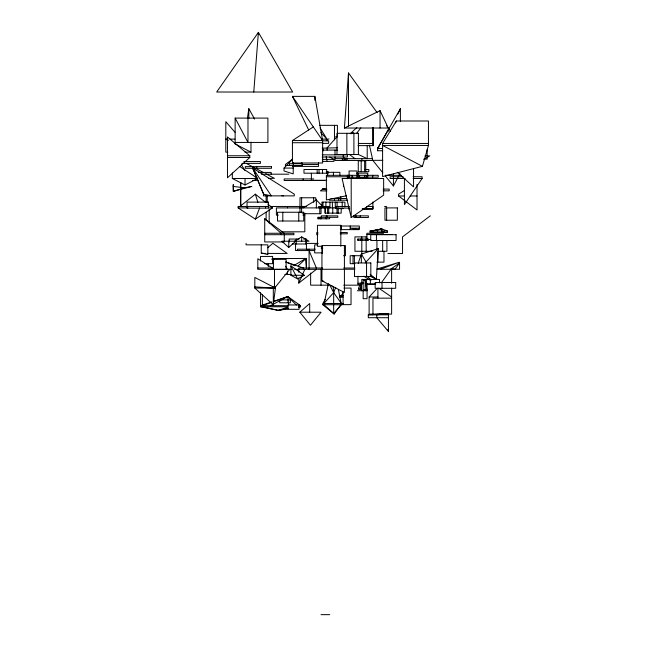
<?xml version="1.0" encoding="UTF-8"?>
<svg xmlns="http://www.w3.org/2000/svg" width="647" height="647" viewBox="0 0 647 647"><rect width="100%" height="100%" fill="white"/><g stroke="black" fill="none" stroke-linecap="round" stroke-linejoin="round"><path stroke-width="0.97" d="M373.084 145.624L373.004 127.37L373.02 145.624L358.09 145.624M358.171 263.378L361.341 254.077L378.301 248.61L376.352 279.334L370.068 276.172M344.398 128.025L380.056 110.637L388.249 128.025L344.398 128.025L348.498 72.974L377.144 112.643M253.77 92.02L258.396 32.35L292.654 92.02L216.688 92.02L258.396 32.35L258.654 34.34M274.765 286.856L273.115 286.856L254.829 277.442L254.829 288.085L273.309 304.745L275.59 286.856L273.309 288.085L254.829 286.856M247.38 118.458L248.836 108.68L254.595 119.113M340.476 229.62L358.988 229.62L359.295 228.189L359.295 226.013L340.476 226.013M328.377 283.629L323.864 304.721L333.666 313.415L341.422 304.721L338.365 289.355M422.426 166.328L428.451 145.454L428.451 120.997L396.368 120.997L382.595 143.448L382.595 176.591L422.426 166.328L382.595 145.454L428.451 145.454M388.111 131.446L388.976 128.599L390.473 131.195M268.376 206.458L238.128 206.458L238.128 207.905L255.339 219.123L259.641 207.905M335.753 287.276L333.666 292.646L323.864 303.516L343.242 303.516M361.584 289.549L358.567 289.549L358.567 288.303L360.581 283.232L362.005 284.502M381.463 232.532L381.762 231.812M395.632 122.809L396.368 120.997M309.08 269.33L309.08 250.64L316.375 268.02L316.375 269.33L298.793 283.087L304.842 269.33M397.848 114.05L400.396 108.68L400.396 121.628M385.28 175.863L393.425 185.964L399.959 173.582M343.266 292.274L341.39 295.63L341.39 296.981M388.976 128.599L377.63 148.519L377.63 150.743L382.579 150.743M400.396 108.68L377.565 148.519L377.63 150.743M325.166 299.399L322.796 303.516L322.796 304.656L334.151 314.07L340.233 305.441M413.101 176.76L422.095 176.76L422.095 178.515L404.415 204.589L404.415 178.515M395.05 269.265L399.555 262.957L399.555 269.265L377.023 269.289M381.35 282.796L391.621 268.456L391.621 283.216M356.594 133.322L360.856 127.871M365.207 262.965L378.301 248.61M378.891 147.095L377.565 148.519L382.579 148.519M391.621 288.141L391.621 314.094L369.113 314.094L369.113 296.997L377.25 288.303M293.22 162.421L293.22 173.865L284.017 170.97L284.017 168.074L292.565 159.332M298.081 265.99L305.966 258.412L306.427 267.809M286.451 297.863L287.818 296.561L300.556 305.683L300.556 306.759L298.615 307.074M350.221 133.759L356.845 127.532M249.791 157.48L227.469 177.763L227.469 136.929L249.791 155.757L249.791 157.48L227.469 157.48M294.401 241.226L301.72 236.883L309.048 241.226L281.801 241.226L288.756 247.453L295.711 241.226M299.812 312.202L321.082 312.202L310.447 325.239L299.812 312.202L309.695 303.516L309.695 312.202M267.745 247.704L272.856 243.248L287.171 253.43L267.098 253.43M326.848 189.078L322.667 189.078L320.427 190.889L326.848 190.889M239.689 206.66L255.339 194.173L265.505 202.285M430.312 215.815L402.539 236.883L402.539 253.535L387.933 253.535M292.46 159.178L285.416 164.451L285.416 166.4M399.555 262.957L390.537 269.265L394.144 268.764M351.2 217.594L383.647 195.143L383.647 178.483L342.085 178.483L351.2 217.594L351.2 178.483M308.692 129.998L292.428 96.371L314.846 96.371L322.627 140.553L322.627 163.004L292.428 163.004L292.428 140.553L313.31 126.925M255.339 219.123L272.549 207.905L267.858 204.161M404.448 190.461L398.584 194.149L398.584 195.976L417.024 209.968L417.024 184.476M324.018 207.905L316.359 199.939L303.184 207.905L303.184 206.458M294.223 265.302L305.966 258.412L306.387 268.101M423.777 159.348L429.786 155.887L424.966 155.887M297.58 278.889L304.268 275.266L290.891 265.852L290.891 275.266L297.58 278.889L290.891 265.852M270.527 305.683L287.818 296.561L296.358 304.988M351.636 133.767L353.399 132.845L351.58 133.581M232.33 172.935L232.33 178.475L245.027 184.993L257.716 178.475L255.767 178.046M380.396 269.289L399.231 262.229L377.144 268.99M270.867 302.642L262.391 305.683L262.391 294.781M273.697 301.631L287.818 296.561L288.238 300.208M260.547 292.8L260.547 306.759L278.242 310.382L287.98 307.058M271.837 301.906L260.547 305.683L287.899 305.683M273.713 301.276L287.818 296.561M326.169 139.825L328.991 138.919M335.591 136.808L337.475 136.202L327.164 147.791L327.164 150.088M244.364 187.808L233.324 191.358L233.243 184.735L233.324 191.358L251.845 186.425L244.364 187.808L233.243 186.425M382.053 232.532L381.762 228.909L370.019 231.084L370.019 232.532L387.553 232.532L387.553 231.084L381.762 228.909L372.074 231.084L372.074 232.532M381.762 228.909L371.718 231.084L371.718 232.532M346.428 195.79L326.379 199.939L326.379 175.313L378.22 175.313L378.22 177.149L364.528 177.149M263.321 306.969L278.242 310.382L288.15 308.473M278.242 310.382L287.947 308.805M322.157 148.139L337.694 147.791M372.187 314.749L388.443 313.649L388.443 331.474L376.748 317.709L376.748 314.814L388.443 313.649L368.297 314.814L368.297 317.709L388.443 317.709M263.426 194.149L271.352 195.871L252.662 168.026L294.296 194.149L294.296 195.871L263.426 195.871L263.685 194.149L252.662 168.026L254.869 170.007M305.966 258.412L272.161 258.711L273.867 259.77M235.136 118.094L267.907 118.094L267.907 142.437L235.136 142.437L235.136 118.094L247.979 142.437L247.979 118.094M319.505 125.34L337.41 125.34L337.41 136.929M227.833 139.105L225.811 139.105L228.415 140.448M229.839 139.105L234.91 139.105M321.753 139.105L326.986 139.105L326.986 140.844M292.428 140.553L322.627 140.553L292.428 96.371M322.627 140.844L328.644 140.844L328.644 143.359L322.497 143.359M292.428 142.72L322.627 142.72M358.422 143.448L373.084 143.448M382.595 143.448L428.451 143.448M323.16 150.088L337.694 150.088M227.833 152.142L225.811 152.142L225.811 121.717L235.039 132.303M244.938 152.142L250.979 152.142L250.979 142.114M322.214 154.859L347.415 154.859L347.415 157.027L322.214 157.027M227.469 155.757L249.791 155.757M335 158.661L372.446 158.661L372.446 160.456L335 160.456L335 156.76M424.181 159.122L427.166 159.122L427.166 149.465M322.295 159.38L333.925 159.38L333.925 161.378L322.263 161.378M382.806 160.319L372.745 160.319L382.773 172.749M243.846 161.556L260.418 161.556L260.418 163.384L241.897 163.384M302.828 164.451L318.494 164.451M285.877 165.454L302.489 165.454L302.489 163.723L289.46 163.723L289.46 165.454M292.428 166.4L318.494 166.4L318.494 162.518M284.017 168.074L293.22 168.074M365.256 169.522L368.814 169.522L368.814 171.698L358.276 171.698L358.276 160.828L365.749 160.828L365.749 171.698M326.323 171.698L328.247 171.698L328.247 173.186L303.977 173.186L303.977 169.522L326.703 169.522L326.703 173.186M327.35 172.312L339.91 172.312L339.91 175.297M258.517 172.417L271.15 172.417L271.15 174.189M356.586 173.145L367.731 173.145L367.731 177.488L358.187 177.488L358.187 173.145M261.38 174.189L288.861 174.189M385.45 175.313L401.318 175.313M326.379 176.76L349.615 176.76L349.615 175.313M403.105 176.76L390.117 176.76L390.117 178.515L405.103 178.515M348.191 177.238L364.633 177.238L364.633 175.313M268.521 178.362L274.417 178.362L265.682 173.711M232.33 178.475L257.716 178.475M413.101 178.515L422.095 178.515M313.787 178.936L284.187 178.936L284.187 180.513L324.058 180.513M252.476 180.384L258.323 180.384M326.719 180.278L311.369 180.278L311.369 173.307M383.137 189.078L389.179 189.078L389.179 190.841L383.137 190.841M398.584 195.976L404.407 195.976M410.23 195.976L417.024 195.976M330.973 198.492L346.719 198.492M329.25 200.214L347.714 200.214M270.155 206.458L300.984 206.458M301.623 206.458L306.67 206.458M329.477 206.458L318.607 206.458L318.607 207.905M349.429 206.458L336.028 206.458L336.028 208.633L343.29 208.633M384.577 206.458L386.631 206.458M238.128 207.905L247.906 207.905M268.578 207.905L272.549 207.905M335.922 207.905L276.39 207.905L276.39 215.152L278.356 215.152M349.881 208.108L337.969 208.108L337.969 206.458M362.174 208.916L372.907 208.916L372.907 201.969M348.523 209.013L348.943 209.013M362.538 209.013L372.931 209.013L372.931 206.458L366.72 206.458L366.72 209.013M302.626 213.704L321.041 213.704L321.041 207.905M302.893 215.152L304.842 215.152M360.055 217.327L353.731 217.327L353.731 215.872L368.361 215.872L368.361 217.538L355.308 217.538L355.308 215.872L356.076 217.538L356.076 215.872M359.295 228.189L350.205 228.189L358.988 229.62M370.019 231.084L387.553 231.084M281.049 231.812L304.818 231.812L304.818 213.284M340.249 232.532L347.293 232.532L347.293 233.81L340.249 233.81M264.728 233.26L293.916 233.26L293.916 234.707L264.728 234.707M366.938 234.489L392.357 234.489M366.744 236.883L354.936 236.883L354.936 251.279L372.162 251.279M299.124 239.05L289.177 239.05L289.177 242.018M303.621 239.05L306.387 239.05L306.435 249.192M367.464 239.05L357.645 239.05L357.645 240.336L368.442 240.336L368.442 239.05M370.852 239.56L366.938 239.56L366.938 233.26L383.25 233.26L383.25 234.489M283.297 241.946L264.728 241.946L264.728 218.775L284.251 233.26M306.435 243.401L318.203 243.401M292.201 243.992L306.387 243.992M317.677 244.849L314.668 244.849L314.668 252.888L322.675 252.888M322.627 246.297L317.442 246.297L317.442 225.293L340.823 225.293L340.823 246.297M321.179 248.092L322.788 248.092M315.235 249.192L297.41 249.192L297.41 250.559M314.701 250.559L295.558 250.559L295.558 243.401M261.178 253.43L265.181 253.43M343.508 255.711L345.433 255.711L345.433 245.569L321.947 245.569L321.947 280.871L344.414 292.46L344.414 245.569M361.511 255.711L350.189 255.711L350.189 263.677L354.936 263.677M271.716 259.237L286.095 259.237L286.095 269.37L268.287 269.37M376.918 262.14L383.97 262.14L383.97 251.279M264.566 263.677L272.63 263.677L272.63 256.438L260.531 256.438L260.531 260.959M257.813 268.02L272.444 268.02L272.444 269.33M322.659 268.02L298.793 268.02L298.793 272.274M343.703 268.02L354.896 268.02M298.793 269.33L316.375 269.33M317.442 269.281L354.896 269.233M291.571 269.387L287.535 269.387L285.586 266.224M294.595 269.387L299.545 269.387M284.858 274.457L291.571 274.457M290.891 275.266L304.268 275.266M357.338 290.738L367.067 290.738L365.175 280.377L363.161 280.377L363.161 298.704L367.067 298.704L367.067 283.612L365.199 283.329M357.937 283.232L361.924 283.232M375.834 283.782L366.558 283.782L366.558 279.431M360.929 284.51L357.937 284.51L357.937 276.318M366.817 284.51L374.872 284.51M328.668 285.165L310.633 285.165L310.633 273.066M343.703 285.165L359.74 285.165M254.829 288.085L275.59 288.085M343.953 288.085L351.03 288.085L351.03 304.64L341.495 304.64M358.567 288.303L360.581 288.303M363.161 289.751L365.175 289.751M343.136 295.63L339.44 295.63L339.44 296.981L343.136 296.981M369.113 296.997L377.921 296.997M391.621 298.162L372.963 298.162L372.963 314.094M322.796 304.656L324.689 304.656M323.864 304.721L341.422 304.721M298.817 305.683L300.556 305.683M260.547 306.759L287.899 306.759M298.655 306.759L300.556 306.759M368.297 314.814L388.443 314.814M321.017 614.65L329.711 614.65M326.525 189.531L322.667 189.078L326.646 189.409M281.599 195.701L283.596 195.871M322.667 189.078L326.573 189.482M363.323 283.046L361.455 282.771L361.455 290.738M321.947 280.871L323.896 281.308M285.909 261.978L303.637 268.101M285.877 262.14L295.121 265.763M358.268 154.431L367.213 158.661L367.213 145.526M234.489 143.594L250.979 152.142M246.475 163.497L263.062 172.32M329.711 157.019L333.925 159.38M272.444 268.02L257.813 258.751L257.813 269.33L289.783 269.33L274.514 288.158L274.514 269.33M363.865 276.172L369.793 279.973M370.505 275.468L376.352 279.334L370.124 274.36M239.697 166.465L256.899 177.925M378.73 288.133L391.621 296.997M349.364 154.398L354.944 158.661M264.728 218.775L281.154 233.26L281.154 234.707M366.873 276.156L371.232 280.014M397.323 172.199L413.554 186.902L413.554 168.851M331.927 285.885L333.254 287.171L333.666 292.646L333.666 313.415M320.807 132.595L326.986 139.105L320.047 128.009M253.883 169.611L252.662 168.026L263.596 194.157M386.494 125.591L388.249 128.025M341.422 303.516L333.666 292.646L329.444 284.34M343.42 156.97L344.479 158.661M241.428 164.791L245.108 170.727M361.341 262.69L361.341 254.077L366.348 262.496M333.294 312.355L334.151 314.07M326.145 156.542L327.115 161.378M255.339 194.173L257.918 202.414M387.974 329.509L388.443 331.474M369.397 145.106L372.446 158.661M361.341 254.077L361.641 256.058M288.449 302.036L288.764 304.777M393.425 174.124L393.425 185.964M386.914 240.716L386.914 251.279L377.88 251.279L377.88 262.14M386.631 207.905L386.631 220.223M383.889 231.084L383.889 232.532M382.66 240.716L382.66 251.279M382.021 282.513L382.021 288.303M381.681 231.084L381.681 232.532M380.056 110.637L380.056 128.025M379.482 282.909L379.482 279.431L361.77 279.431L361.77 283.782M377.921 288.522L377.921 298.162M377.565 231.084L377.565 232.532M376.934 240.716L376.934 249.362M376.433 234.707L376.433 240.498M372.721 175.313L372.721 177.149M370.375 279.431L370.375 283.782M367.334 239.05L367.334 240.336M366.55 262.957L366.55 276.544M366.315 175.313L366.315 177.149M366.17 236.883L366.17 251.279M365.175 280.377L365.175 290.738M364.657 160.828L364.657 171.698M361.908 158.661L361.908 160.456M361.81 236.883L361.81 254.239M361.18 160.828L361.18 171.698M360.581 283.232L360.581 289.549M360.484 239.05L360.484 240.336M360.266 215.872L360.266 217.538M359.546 175.313L359.546 177.238M358.228 239.05L358.228 240.336M357.613 173.145L357.613 175.313M356.998 177.238L356.998 170.97L349.073 170.97L349.097 176.76M354.37 255.711L354.37 263.677M353.901 133.306L353.901 154.487M353.036 255.711L353.036 263.677M352.68 176.72L352.68 178.507M352.041 175.313L352.041 177.238M350.205 226.013L350.205 229.62M348.498 72.974L348.498 126.068M348.167 175.313L348.167 176.76M347.803 175.313L347.803 176.76M347.382 175.313L347.382 178.75M347.124 160.456L347.124 158.661L342.368 160.456L342.368 158.661M346.857 133.306L346.857 154.487M344.908 206.943L344.908 202.115L321.931 202.115L321.931 206.458M343.5 184.735L343.5 186.514M343.242 154.859L343.242 157.027M343.088 291.943L343.088 304.64M342.206 202.115L342.206 206.943M341.244 226.013L341.244 229.62M341.195 208.366L341.195 213.138L325.029 213.138L325.029 207.412M340.743 196.68L340.743 200.214M338.688 198.492L338.688 200.214M338.211 208.366L338.211 213.138M337.079 202.115L337.079 206.943M337.022 208.366L337.022 213.138M336.197 206.458L336.197 208.633M335.275 202.115L335.275 207.905M335 150.104L335 154.851M334.467 125.34L334.467 139.825M334.426 198.492L334.426 200.214M333.423 172.312L333.423 175.297M332.76 207.412L332.76 213.138M332.38 202.115L332.38 207.905M329.938 202.115L329.938 207.905M329.647 217.327L329.647 218.775L317.734 218.775L317.734 217.327L337.839 217.327L337.839 215.872L321.284 215.872L321.284 218.775M328.733 207.412L328.733 213.138M327.673 173.307L327.673 175.297M327.6 207.412L327.6 213.138M326.986 215.872L326.986 217.327M326.379 215.872L326.379 218.775M326.274 217.327L326.274 218.775M325.886 202.115L325.886 207.905M325.279 206.458L325.271 213.138M323.217 149.239L323.217 150.953M322.99 202.115L322.99 207.905M322.473 169.522L322.473 173.186M322.392 245.852L322.392 252.888M321.009 269.233L321.009 285.165M320.694 206.458L320.694 207.905M320.694 217.327L320.694 218.775M320.063 217.327L320.063 218.775M319.78 207.905L319.78 213.704M319.044 169.522L319.044 173.186M318.607 217.327L318.607 218.775M317.176 169.522L317.176 173.186M316.359 199.939L316.359 207.905M315.793 200.538L315.793 197.772L299.982 197.772L299.982 212.434M314.846 96.371L314.846 100.398M313.674 197.772L313.674 202.382M309.201 249.192L309.201 250.559M307.915 249.192L307.915 250.559M305.861 239.05L305.861 243.992M303.508 268.02L303.508 269.33M303.111 178.936L303.111 180.513M301.85 162.559L301.85 164.451M301.623 197.772L301.623 212.734M301.72 236.883L301.72 241.226M298.793 278.178L298.793 283.087M298.76 212.256L298.76 221.015M296.237 239.05L296.237 243.992M288.756 241.226L288.756 247.453M288.044 299.893L288.044 302.788M287.478 206.458L287.478 207.905M287.535 271.077L287.535 274.457M284.251 234.707L284.251 241.946M282.804 212.256L282.804 221.015M273.43 259.237L273.43 269.37M273.309 288.085L273.309 304.745M273.115 286.856L273.115 288.085M269.168 209.385L269.168 223.037M268.287 263.847L268.287 266.604M267.227 195.426L267.227 202.446M266.127 195.426L266.127 202.446M266.127 212.313L266.127 220.109M265.593 206.458L265.593 207.905M261.251 244.849L261.251 252.815L267.834 254.643L267.834 244.849L246.095 244.849L246.095 243.401M256.827 166.627L256.827 168.293M248.836 108.68L248.836 118.458M245.027 178.475L245.027 184.993M240.773 182.389L240.773 206.458M240.611 182.389L240.611 206.458M358.398 133.306L336.982 133.306L336.982 154.487L358.398 154.487L358.398 133.306M271.473 166.627L245.318 166.627L245.318 168.293L271.473 168.293L271.473 166.627M268.376 202.115L247.049 202.115L247.049 208.124L268.376 208.124L268.376 202.115M397.347 207.905L384.949 207.905L384.949 220.223L397.347 220.223L397.347 207.905M303.742 212.256L277.506 212.256L277.506 221.015L303.742 221.015L303.742 212.256M317.734 232.532L316.795 232.532L316.795 234.707L317.734 234.707L317.734 232.532M396.077 234.707L370.739 234.707L370.739 240.498L396.077 240.498L396.077 234.707M370.828 262.957L354.483 262.957L354.483 276.544L370.828 276.544L370.828 262.957M395.697 282.513L375.171 282.513L375.171 288.303L395.697 288.303L395.697 282.513M290.349 299.893L279.747 299.893L279.747 302.788L290.349 302.788L290.349 299.893M299.092 304.963L287.883 304.963L287.883 309.306L299.092 309.306L299.092 304.963"/></g></svg>
